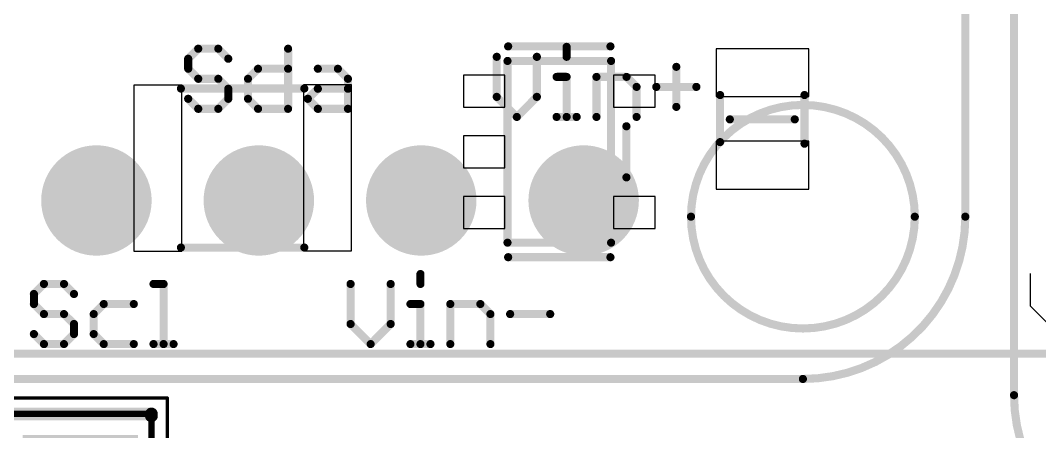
# Model space of a CAD drawing. Header units: millimetres. Extents: x 14 to 185, y 20 to 238.
# Drawn here: x 29.54 to 45.49, y 61.79 to 68.22 of the extents above; entities that cross this region are included whole.
import ezdxf

# ---------------------------------------------------------------- set-up
doc = ezdxf.new("R2010")
doc.units = ezdxf.units.MM
for name, color, linetype in [('BottomLayer', 5, 'Continuous'), ('BottomOverlay', 54, 'Continuous'), ('BottomSolder', 6, 'Continuous'), ('Mechanical13', 56, 'Continuous'), ('Mechanical15', 56, 'Continuous'), ('MultiLayer', 9, 'Continuous'), ('PadHoleLayer', 156, 'Continuous'), ('TopLayer', 1, 'Continuous'), ('TopOverlay', 2, 'Continuous'), ('TopSolder', 216, 'Continuous')]:
    doc.layers.add(name, color=color, linetype=linetype)

# ---------------------------------------------------------------- blocks, each defined once
blk = doc.blocks.new('TO_251_3_8')
at = {"layer": 'BottomLayer', "const_width": 0.8}
for points in [[(-0.4, 0, 1), (0.4, 0, 1)], [(-0.4, -2.29, 1), (0.4, -2.29, 1)]]:
    blk.add_lwpolyline(points, format="xyb", close=True, dxfattribs=at)
at = {"layer": 'BottomLayer'}
blk.add_solid([(-0.8, 1.49), (0.8, 1.49), (-0.8, 3.09), (0.8, 3.09)], dxfattribs=at)
at = {"layer": 'BottomSolder', "const_width": 0.902}
for points in [[(-0.451, 0, 1), (0.451, 0, 1)], [(-0.451, -2.29, 1), (0.451, -2.29, 1)]]:
    blk.add_lwpolyline(points, format="xyb", close=True, dxfattribs=at)
at = {"layer": 'BottomSolder'}
blk.add_solid([(-0.902, 1.388), (0.902, 1.388), (-0.902, 3.192), (0.902, 3.192)], dxfattribs=at)
at = {"layer": 'Mechanical13', "const_width": 0.1}
for points in [[(1.27, 3.4), (-1.23, 3.4)], [(-1.23, -3.4), (-1.23, 3.4)], [(0.77, -3.4), (0.77, 3.4)], [(1.27, -3.4), (1.27, 3.4)], [(1.27, -3.4), (-1.23, -3.4)]]:
    blk.add_lwpolyline(points, dxfattribs=at)
at = {"layer": 'Mechanical13', "const_width": 0.05}
for points in [[(-1.255, 3.4, 1), (-1.205, 3.4, 1)], [(-1.255, 3.4, 1), (-1.205, 3.4, 1)], [(0.745, 3.4, 1), (0.795, 3.4, 1)], [(1.245, 3.4, 1), (1.295, 3.4, 1)], [(1.245, 3.4, 1), (1.295, 3.4, 1)], [(-1.255, -3.4, 1), (-1.205, -3.4, 1)], [(-1.255, -3.4, 1), (-1.205, -3.4, 1)], [(0.745, -3.4, 1), (0.795, -3.4, 1)], [(1.245, -3.4, 1), (1.295, -3.4, 1)], [(1.245, -3.4, 1), (1.295, -3.4, 1)]]:
    blk.add_lwpolyline(points, format="xyb", close=True, dxfattribs=at)
at = {"layer": 'Mechanical15'}
for points, const_width in [([(1.52, 3.65), (-1.48, 3.65)], 0.05), ([(-1.48, -3.65), (-1.48, 3.65)], 0.05), ([(1.52, -3.65), (1.52, 3.65)], 0.05), ([(0, -0.5), (0, 0.5)], 0.1), ([(0.5, 0), (-0.5, 0)], 0.1), ([(1.52, -3.65), (-1.48, -3.65)], 0.05)]:
    blk.add_lwpolyline(points, dxfattribs=dict(at, const_width=const_width))
for points, const_width in [([(-1.492, 3.65, 1), (-1.468, 3.65, 1)], 0.025), ([(-1.492, 3.65, 1), (-1.468, 3.65, 1)], 0.025), ([(1.508, 3.65, 1), (1.532, 3.65, 1)], 0.025), ([(1.508, 3.65, 1), (1.532, 3.65, 1)], 0.025), ([(-0.025, 0.5, 1), (0.025, 0.5, 1)], 0.05), ([(-0.525, 0, 1), (-0.475, 0, 1)], 0.05), ([(0.475, 0, 1), (0.525, 0, 1)], 0.05), ([(-0.025, -0.5, 1), (0.025, -0.5, 1)], 0.05), ([(-1.492, -3.65, 1), (-1.468, -3.65, 1)], 0.025), ([(-1.492, -3.65, 1), (-1.468, -3.65, 1)], 0.025), ([(1.508, -3.65, 1), (1.532, -3.65, 1)], 0.025), ([(1.508, -3.65, 1), (1.532, -3.65, 1)], 0.025)]:
    blk.add_lwpolyline(points, format="xyb", close=True, dxfattribs=dict(at, const_width=const_width))
at = {"layer": 'MultiLayer', "const_width": 0.8}
for points in [[(-0.4, 0, 1), (0.4, 0, 1)], [(-0.4, -2.29, 1), (0.4, -2.29, 1)]]:
    blk.add_lwpolyline(points, format="xyb", close=True, dxfattribs=at)
at = {"layer": 'MultiLayer'}
blk.add_solid([(-0.8, 1.49), (0.8, 1.49), (-0.8, 3.09), (0.8, 3.09)], dxfattribs=at)
at = {"layer": 'PadHoleLayer', "const_width": 0.5}
for points in [[(-0.25, 2.29, 1), (0.25, 2.29, 1)], [(-0.25, 0, 1), (0.25, 0, 1)], [(-0.25, -2.29, 1), (0.25, -2.29, 1)]]:
    blk.add_lwpolyline(points, format="xyb", close=True, dxfattribs=at)
at = {"layer": 'TopLayer', "const_width": 0.8}
for points in [[(-0.4, 0, 1), (0.4, 0, 1)], [(-0.4, -2.29, 1), (0.4, -2.29, 1)]]:
    blk.add_lwpolyline(points, format="xyb", close=True, dxfattribs=at)
at = {"layer": 'TopLayer'}
blk.add_solid([(-0.8, 1.49), (0.8, 1.49), (-0.8, 3.09), (0.8, 3.09)], dxfattribs=at)
at = {"layer": 'TopOverlay'}
for points, const_width in [([(0.125, 4.05, 1), (-0.125, 4.05, 1)], 0.25), ([(-0.188, 4.05, 1), (-0.063, 4.05, 1)], 0.125), ([(0.063, 4.05, 1), (0.188, 4.05, 1)], 0.125), ([(0.72, 3.49, 1), (0.82, 3.49, 1)], 0.1), ([(-1.28, 3.4, 1), (-1.18, 3.4, 1)], 0.1), ([(-1.28, 3.4, 1), (-1.18, 3.4, 1)], 0.1), ([(-1.25, 3.4, 1), (-1.15, 3.4, 1)], 0.1), ([(0.72, 3.4, 1), (0.82, 3.4, 1)], 0.1), ([(1.15, 3.4, 1), (1.25, 3.4, 1)], 0.1), ([(1.22, 3.4, 1), (1.32, 3.4, 1)], 0.1), ([(1.22, 3.4, 1), (1.32, 3.4, 1)], 0.1), ([(-1.28, -3.4, 1), (-1.18, -3.4, 1)], 0.1), ([(-1.28, -3.4, 1), (-1.18, -3.4, 1)], 0.1), ([(-1.25, -3.4, 1), (-1.15, -3.4, 1)], 0.1), ([(0.72, -3.4, 1), (0.82, -3.4, 1)], 0.1), ([(1.15, -3.4, 1), (1.25, -3.4, 1)], 0.1), ([(1.22, -3.4, 1), (1.32, -3.4, 1)], 0.1), ([(1.22, -3.4, 1), (1.32, -3.4, 1)], 0.1), ([(0.72, -3.49, 1), (0.82, -3.49, 1)], 0.1)]:
    blk.add_lwpolyline(points, format="xyb", close=True, dxfattribs=dict(at, const_width=const_width))
at = {"layer": 'TopOverlay', "const_width": 0.2}
for points in [[(0.77, 3.4), (0.77, 3.49)], [(-1.23, -3.4), (-1.23, 3.4)], [(-1.2, 3.4), (-1.23, 3.4)], [(1.27, 3.4), (1.2, 3.4)], [(1.27, -3.4), (1.27, 3.4)], [(-1.2, -3.4), (-1.23, -3.4)], [(0.77, -3.49), (0.77, -3.4)], [(1.27, -3.4), (1.2, -3.4)]]:
    blk.add_lwpolyline(points, dxfattribs=at)
at = {"layer": 'TopSolder', "const_width": 0.902}
for points in [[(-0.451, 0, 1), (0.451, 0, 1)], [(-0.451, -2.29, 1), (0.451, -2.29, 1)]]:
    blk.add_lwpolyline(points, format="xyb", close=True, dxfattribs=at)
at = {"layer": 'TopSolder'}
blk.add_solid([(-0.902, 1.388), (0.902, 1.388), (-0.902, 3.192), (0.902, 3.192)], dxfattribs=at)
blk = doc.blocks.new('ADAFRUIT_904_11')
at = {"layer": 'BottomLayer', "const_width": 0.762}
for points in [[(4.699, 0, 1), (5.461, 0, 1)], [(7.239, 0, 1), (8.001, 0, 1)], [(9.779, 0, 1), (10.541, 0, 1)], [(12.319, 0, 1), (13.081, 0, 1)]]:
    blk.add_lwpolyline(points, format="xyb", close=True, dxfattribs=at)
at = {"layer": 'BottomSolder', "const_width": 0.864}
for points in [[(4.648, 0, 1), (5.512, 0, 1)], [(7.188, 0, 1), (8.052, 0, 1)], [(9.728, 0, 1), (10.592, 0, 1)], [(12.268, 0, 1), (13.132, 0, 1)]]:
    blk.add_lwpolyline(points, format="xyb", close=True, dxfattribs=at)
at = {"layer": 'MultiLayer', "const_width": 0.762}
for points in [[(4.699, 0, 1), (5.461, 0, 1)], [(7.239, 0, 1), (8.001, 0, 1)], [(9.779, 0, 1), (10.541, 0, 1)], [(12.319, 0, 1), (13.081, 0, 1)]]:
    blk.add_lwpolyline(points, format="xyb", close=True, dxfattribs=at)
at = {"layer": 'PadHoleLayer', "const_width": 0.483}
for points in [[(4.839, 0, 1), (5.321, 0, 1)], [(7.379, 0, 1), (7.861, 0, 1)], [(9.919, 0, 1), (10.401, 0, 1)], [(12.459, 0, 1), (12.941, 0, 1)]]:
    blk.add_lwpolyline(points, format="xyb", close=True, dxfattribs=at)
at = {"layer": 'TopLayer', "const_width": 0.762}
for points in [[(4.699, 0, 1), (5.461, 0, 1)], [(7.239, 0, 1), (8.001, 0, 1)], [(9.779, 0, 1), (10.541, 0, 1)], [(12.319, 0, 1), (13.081, 0, 1)]]:
    blk.add_lwpolyline(points, format="xyb", close=True, dxfattribs=at)
at = {"layer": 'TopOverlay', "const_width": 0.127}
for points in [[(18.669, -0.254), (18.669, 16.906)], [(6.515, 2.219), (6.672, 2.376)], [(6.672, 2.376), (6.985, 2.376)], [(6.985, 2.376), (7.142, 2.219)], [(8.078, 1.435), (8.078, 2.376)], [(12.433, 2.249), (12.433, 2.405)], [(6.515, 2.062), (6.515, 2.219)], [(11.341, 1.622), (11.341, 2.249)], [(11.968, 1.622), (11.968, 2.249)], [(6.515, 2.062), (6.672, 1.905)], [(7.451, 1.905), (7.607, 2.062)], [(7.607, 2.062), (8.078, 2.062)], [(8.543, 2.062), (8.856, 2.062)], [(8.856, 2.062), (9.013, 1.905)], [(14.149, 1.465), (14.149, 2.092)], [(6.672, 1.905), (6.985, 1.905)], [(6.985, 1.905), (7.142, 1.749)], [(7.451, 1.592), (7.451, 1.905)], [(9.013, 1.435), (9.013, 1.905)], [(12.277, 1.935), (12.433, 1.935)], [(12.433, 1.308), (12.433, 1.935)], [(12.9, 1.308), (12.9, 1.935)], [(12.9, 1.935), (13.371, 1.935)], [(13.371, 1.935), (13.527, 1.778)], [(7.142, 1.592), (7.142, 1.749)], [(8.386, 1.592), (8.543, 1.749)], [(8.543, 1.749), (9.013, 1.749)], [(13.527, 1.308), (13.527, 1.778)], [(13.836, 1.778), (14.463, 1.778)], [(6.515, 1.592), (6.672, 1.435)], [(6.985, 1.435), (7.142, 1.592)], [(7.451, 1.592), (7.607, 1.435)], [(8.386, 1.592), (8.543, 1.435)], [(11.341, 1.622), (11.655, 1.308)], [(11.655, 1.308), (11.968, 1.622)], [(6.672, 1.435), (6.985, 1.435)], [(7.607, 1.435), (8.078, 1.435)], [(8.543, 1.435), (9.013, 1.435)], [(12.277, 1.308), (12.59, 1.308)], [(10.147, -1.307), (10.147, -1.151)], [(4.102, -1.464), (4.259, -1.307)], [(4.259, -1.307), (4.572, -1.307)], [(4.572, -1.307), (4.729, -1.464)], [(5.973, -1.307), (6.13, -1.307)], [(6.13, -2.248), (6.13, -1.307)], [(9.055, -1.934), (9.055, -1.307)], [(9.682, -1.934), (9.682, -1.307)], [(4.102, -1.621), (4.102, -1.464)], [(4.102, -1.621), (4.259, -1.778)], [(5.038, -1.778), (5.194, -1.621)], [(5.194, -1.621), (5.665, -1.621)], [(9.991, -1.621), (10.147, -1.621)], [(10.147, -2.248), (10.147, -1.621)], [(10.614, -2.248), (10.614, -1.621)], [(10.614, -1.621), (11.085, -1.621)], [(11.085, -1.621), (11.241, -1.778)], [(4.259, -1.778), (4.572, -1.778)], [(4.572, -1.778), (4.729, -1.934)], [(5.038, -2.091), (5.038, -1.778)], [(11.241, -2.248), (11.241, -1.778)], [(11.55, -1.778), (12.177, -1.778)], [(4.729, -2.091), (4.729, -1.934)], [(9.055, -1.934), (9.369, -2.248)], [(9.369, -2.248), (9.682, -1.934)], [(4.102, -2.091), (4.259, -2.248)], [(4.572, -2.248), (4.729, -2.091)], [(5.038, -2.091), (5.194, -2.248)], [(4.259, -2.248), (4.572, -2.248)], [(5.194, -2.248), (5.665, -2.248)], [(5.973, -2.248), (6.287, -2.248)], [(9.991, -2.248), (10.304, -2.248)], [(-4.191, -2.794), (16.129, -2.794)]]:
    blk.add_lwpolyline(points, dxfattribs=at)
at = {"layer": 'TopOverlay'}
for points, const_width in [([(6.64, 2.376, 1), (6.704, 2.376, 1)], 0.0635), ([(6.64, 2.376, 1), (6.704, 2.376, 1)], 0.0635), ([(6.954, 2.376, 1), (7.017, 2.376, 1)], 0.0635), ([(6.954, 2.376, 1), (7.017, 2.376, 1)], 0.0635), ([(8.046, 2.376, 1), (8.109, 2.376, 1)], 0.0635), ([(12.402, 2.405, 1), (12.465, 2.405, 1)], 0.0635), ([(6.483, 2.219, 1), (6.547, 2.219, 1)], 0.0635), ([(6.483, 2.219, 1), (6.547, 2.219, 1)], 0.0635), ([(7.11, 2.219, 1), (7.174, 2.219, 1)], 0.0635), ([(11.309, 2.249, 1), (11.373, 2.249, 1)], 0.0635), ([(11.936, 2.249, 1), (12, 2.249, 1)], 0.0635), ([(12.402, 2.249, 1), (12.465, 2.249, 1)], 0.0635), ([(6.483, 2.062, 1), (6.547, 2.062, 1)], 0.0635), ([(6.483, 2.062, 1), (6.547, 2.062, 1)], 0.0635), ([(7.576, 2.062, 1), (7.639, 2.062, 1)], 0.0635), ([(7.576, 2.062, 1), (7.639, 2.062, 1)], 0.0635), ([(8.046, 2.062, 1), (8.109, 2.062, 1)], 0.0635), ([(8.511, 2.062, 1), (8.575, 2.062, 1)], 0.0635), ([(8.825, 2.062, 1), (8.888, 2.062, 1)], 0.0635), ([(8.825, 2.062, 1), (8.888, 2.062, 1)], 0.0635), ([(14.118, 2.092, 1), (14.181, 2.092, 1)], 0.0635), ([(6.64, 1.905, 1), (6.704, 1.905, 1)], 0.0635), ([(6.64, 1.905, 1), (6.704, 1.905, 1)], 0.0635), ([(6.954, 1.905, 1), (7.017, 1.905, 1)], 0.0635), ([(6.954, 1.905, 1), (7.017, 1.905, 1)], 0.0635), ([(7.419, 1.905, 1), (7.482, 1.905, 1)], 0.0635), ([(7.419, 1.905, 1), (7.482, 1.905, 1)], 0.0635), ([(8.981, 1.905, 1), (9.045, 1.905, 1)], 0.0635), ([(8.981, 1.905, 1), (9.045, 1.905, 1)], 0.0635), ([(12.245, 1.935, 1), (12.308, 1.935, 1)], 0.0635), ([(12.402, 1.935, 1), (12.465, 1.935, 1)], 0.0635), ([(12.402, 1.935, 1), (12.465, 1.935, 1)], 0.0635), ([(12.869, 1.935, 1), (12.932, 1.935, 1)], 0.0635), ([(12.869, 1.935, 1), (12.932, 1.935, 1)], 0.0635), ([(13.339, 1.935, 1), (13.402, 1.935, 1)], 0.0635), ([(13.339, 1.935, 1), (13.402, 1.935, 1)], 0.0635), ([(7.11, 1.749, 1), (7.174, 1.749, 1)], 0.0635), ([(7.11, 1.749, 1), (7.174, 1.749, 1)], 0.0635), ([(8.511, 1.749, 1), (8.575, 1.749, 1)], 0.0635), ([(8.511, 1.749, 1), (8.575, 1.749, 1)], 0.0635), ([(8.981, 1.749, 1), (9.045, 1.749, 1)], 0.0635), ([(13.496, 1.778, 1), (13.559, 1.778, 1)], 0.0635), ([(13.496, 1.778, 1), (13.559, 1.778, 1)], 0.0635), ([(13.804, 1.778, 1), (13.868, 1.778, 1)], 0.0635), ([(14.431, 1.778, 1), (14.495, 1.778, 1)], 0.0635), ([(6.483, 1.592, 1), (6.547, 1.592, 1)], 0.0635), ([(7.11, 1.592, 1), (7.174, 1.592, 1)], 0.0635), ([(7.11, 1.592, 1), (7.174, 1.592, 1)], 0.0635), ([(7.419, 1.592, 1), (7.482, 1.592, 1)], 0.0635), ([(7.419, 1.592, 1), (7.482, 1.592, 1)], 0.0635), ([(8.354, 1.592, 1), (8.418, 1.592, 1)], 0.0635), ([(8.354, 1.592, 1), (8.418, 1.592, 1)], 0.0635), ([(11.309, 1.622, 1), (11.373, 1.622, 1)], 0.0635), ([(11.309, 1.622, 1), (11.373, 1.622, 1)], 0.0635), ([(11.936, 1.622, 1), (12, 1.622, 1)], 0.0635), ([(11.936, 1.622, 1), (12, 1.622, 1)], 0.0635), ([(6.64, 1.435, 1), (6.704, 1.435, 1)], 0.0635), ([(6.64, 1.435, 1), (6.704, 1.435, 1)], 0.0635), ([(6.954, 1.435, 1), (7.017, 1.435, 1)], 0.0635), ([(6.954, 1.435, 1), (7.017, 1.435, 1)], 0.0635), ([(7.576, 1.435, 1), (7.639, 1.435, 1)], 0.0635), ([(7.576, 1.435, 1), (7.639, 1.435, 1)], 0.0635), ([(8.046, 1.435, 1), (8.109, 1.435, 1)], 0.0635), ([(8.046, 1.435, 1), (8.109, 1.435, 1)], 0.0635), ([(8.511, 1.435, 1), (8.575, 1.435, 1)], 0.0635), ([(8.511, 1.435, 1), (8.575, 1.435, 1)], 0.0635), ([(8.981, 1.435, 1), (9.045, 1.435, 1)], 0.0635), ([(8.981, 1.435, 1), (9.045, 1.435, 1)], 0.0635), ([(14.118, 1.465, 1), (14.181, 1.465, 1)], 0.0635), ([(17.879, -0.254, 1), (14.379, -0.254, 1)], 0.127), ([(11.623, 1.308, 1), (11.686, 1.308, 1)], 0.0635), ([(11.623, 1.308, 1), (11.686, 1.308, 1)], 0.0635), ([(12.245, 1.308, 1), (12.308, 1.308, 1)], 0.0635), ([(12.402, 1.308, 1), (12.465, 1.308, 1)], 0.0635), ([(12.558, 1.308, 1), (12.622, 1.308, 1)], 0.0635), ([(12.869, 1.308, 1), (12.932, 1.308, 1)], 0.0635), ([(13.496, 1.308, 1), (13.559, 1.308, 1)], 0.0635), ([(14.347, -0.254, 1), (14.411, -0.254, 1)], 0.0635), ([(17.847, -0.254, 1), (17.911, -0.254, 1)], 0.0635), ([(18.637, -0.254, 1), (18.701, -0.254, 1)], 0.0635), ([(18.637, -0.254, 1), (18.701, -0.254, 1)], 0.0635), ([(10.116, -1.151, 1), (10.179, -1.151, 1)], 0.0635), ([(4.227, -1.307, 1), (4.291, -1.307, 1)], 0.0635), ([(4.227, -1.307, 1), (4.291, -1.307, 1)], 0.0635), ([(4.541, -1.307, 1), (4.604, -1.307, 1)], 0.0635), ([(4.541, -1.307, 1), (4.604, -1.307, 1)], 0.0635), ([(5.941, -1.307, 1), (6.005, -1.307, 1)], 0.0635), ([(6.098, -1.307, 1), (6.162, -1.307, 1)], 0.0635), ([(6.098, -1.307, 1), (6.162, -1.307, 1)], 0.0635), ([(9.023, -1.307, 1), (9.087, -1.307, 1)], 0.0635), ([(9.65, -1.307, 1), (9.714, -1.307, 1)], 0.0635), ([(10.116, -1.307, 1), (10.179, -1.307, 1)], 0.0635), ([(4.07, -1.464, 1), (4.134, -1.464, 1)], 0.0635), ([(4.07, -1.464, 1), (4.134, -1.464, 1)], 0.0635), ([(4.697, -1.464, 1), (4.761, -1.464, 1)], 0.0635), ([(4.07, -1.621, 1), (4.134, -1.621, 1)], 0.0635), ([(4.07, -1.621, 1), (4.134, -1.621, 1)], 0.0635), ([(5.163, -1.621, 1), (5.226, -1.621, 1)], 0.0635), ([(5.163, -1.621, 1), (5.226, -1.621, 1)], 0.0635), ([(5.633, -1.621, 1), (5.696, -1.621, 1)], 0.0635), ([(9.959, -1.621, 1), (10.022, -1.621, 1)], 0.0635), ([(10.116, -1.621, 1), (10.179, -1.621, 1)], 0.0635), ([(10.116, -1.621, 1), (10.179, -1.621, 1)], 0.0635), ([(10.583, -1.621, 1), (10.646, -1.621, 1)], 0.0635), ([(10.583, -1.621, 1), (10.646, -1.621, 1)], 0.0635), ([(11.053, -1.621, 1), (11.116, -1.621, 1)], 0.0635), ([(11.053, -1.621, 1), (11.116, -1.621, 1)], 0.0635), ([(4.227, -1.778, 1), (4.291, -1.778, 1)], 0.0635), ([(4.227, -1.778, 1), (4.291, -1.778, 1)], 0.0635), ([(4.541, -1.778, 1), (4.604, -1.778, 1)], 0.0635), ([(4.541, -1.778, 1), (4.604, -1.778, 1)], 0.0635), ([(5.006, -1.778, 1), (5.069, -1.778, 1)], 0.0635), ([(5.006, -1.778, 1), (5.069, -1.778, 1)], 0.0635), ([(11.21, -1.778, 1), (11.273, -1.778, 1)], 0.0635), ([(11.21, -1.778, 1), (11.273, -1.778, 1)], 0.0635), ([(11.518, -1.778, 1), (11.582, -1.778, 1)], 0.0635), ([(12.145, -1.778, 1), (12.209, -1.778, 1)], 0.0635), ([(4.697, -1.934, 1), (4.761, -1.934, 1)], 0.0635), ([(4.697, -1.934, 1), (4.761, -1.934, 1)], 0.0635), ([(9.023, -1.934, 1), (9.087, -1.934, 1)], 0.0635), ([(9.023, -1.934, 1), (9.087, -1.934, 1)], 0.0635), ([(9.65, -1.934, 1), (9.714, -1.934, 1)], 0.0635), ([(9.65, -1.934, 1), (9.714, -1.934, 1)], 0.0635), ([(4.07, -2.091, 1), (4.134, -2.091, 1)], 0.0635), ([(4.697, -2.091, 1), (4.761, -2.091, 1)], 0.0635), ([(4.697, -2.091, 1), (4.761, -2.091, 1)], 0.0635), ([(5.006, -2.091, 1), (5.069, -2.091, 1)], 0.0635), ([(5.006, -2.091, 1), (5.069, -2.091, 1)], 0.0635), ([(4.227, -2.248, 1), (4.291, -2.248, 1)], 0.0635), ([(4.227, -2.248, 1), (4.291, -2.248, 1)], 0.0635), ([(4.541, -2.248, 1), (4.604, -2.248, 1)], 0.0635), ([(4.541, -2.248, 1), (4.604, -2.248, 1)], 0.0635), ([(5.163, -2.248, 1), (5.226, -2.248, 1)], 0.0635), ([(5.163, -2.248, 1), (5.226, -2.248, 1)], 0.0635), ([(5.633, -2.248, 1), (5.696, -2.248, 1)], 0.0635), ([(5.941, -2.248, 1), (6.005, -2.248, 1)], 0.0635), ([(6.098, -2.248, 1), (6.162, -2.248, 1)], 0.0635), ([(6.255, -2.248, 1), (6.318, -2.248, 1)], 0.0635), ([(9.337, -2.248, 1), (9.4, -2.248, 1)], 0.0635), ([(9.337, -2.248, 1), (9.4, -2.248, 1)], 0.0635), ([(9.959, -2.248, 1), (10.022, -2.248, 1)], 0.0635), ([(10.116, -2.248, 1), (10.179, -2.248, 1)], 0.0635), ([(10.272, -2.248, 1), (10.336, -2.248, 1)], 0.0635), ([(10.583, -2.248, 1), (10.646, -2.248, 1)], 0.0635), ([(11.21, -2.248, 1), (11.273, -2.248, 1)], 0.0635), ([(16.097, -2.794, 1), (16.161, -2.794, 1)], 0.0635), ([(16.097, -2.794, 1), (16.161, -2.794, 1)], 0.0635)]:
    blk.add_lwpolyline(points, format="xyb", close=True, dxfattribs=dict(at, const_width=const_width))
at = {"layer": 'TopOverlay', "const_width": 0.127}
blk.add_lwpolyline([(18.669, -0.254, -0.414214), (16.129, -2.794)], format="xyb", dxfattribs=at)
at = {"layer": 'TopSolder', "const_width": 0.864}
for points in [[(4.648, 0, 1), (5.512, 0, 1)], [(7.188, 0, 1), (8.052, 0, 1)], [(9.728, 0, 1), (10.592, 0, 1)], [(12.268, 0, 1), (13.132, 0, 1)]]:
    blk.add_lwpolyline(points, format="xyb", close=True, dxfattribs=at)
blk = doc.blocks.new('ADAFRUIT_2809_17')
at = {"layer": 'TopOverlay'}
for p, q in [((-8.636, -10.795), (-8.636, -11.303)), ((-8.636, -11.303), (-8.382, -11.557))]:
    blk.add_line(p, q, dxfattribs=at)
at = {"layer": 'TopOverlay', "const_width": 0.127}
blk.add_lwpolyline([(-8.89, -12.7), (-8.89, 2.54)], dxfattribs=at)
at = {"layer": 'TopOverlay', "const_width": 0.0635}
blk.add_lwpolyline([(-8.922, -12.7, 1), (-8.858, -12.7, 1)], format="xyb", close=True, dxfattribs=at)
blk.add_lwpolyline([(-8.922, -12.7, 1), (-8.858, -12.7, 1)], format="xyb", close=True, dxfattribs=at)
at = {"layer": 'TopOverlay', "const_width": 0.127}
blk.add_lwpolyline([(-6.35, -15.24, -0.414214), (-8.89, -12.7)], format="xyb", dxfattribs=at)
blk = doc.blocks.new('ADAFRUIT_2687_B_18')
at = {"layer": 'BottomOverlay'}
for p, q in [((8.661, -25.055), (7.911, -25.055)), ((7.911, -25.055), (7.911, -26.505)), ((8.661, -26.505), (8.661, -25.055)), ((10.109, -25.055), (9.359, -25.055)), ((9.359, -25.055), (9.359, -26.505)), ((10.109, -26.505), (10.109, -25.055)), ((7.911, -26.505), (8.661, -26.505)), ((9.359, -26.505), (10.109, -26.505)), ((8.825, -27.456), (8.325, -27.456)), ((8.325, -27.456), (8.325, -28.106)), ((8.825, -28.106), (8.825, -27.456)), ((10.725, -27.456), (10.225, -27.456)), ((10.225, -27.456), (10.225, -28.106)), ((10.725, -28.106), (10.725, -27.456)), ((8.325, -28.106), (8.825, -28.106)), ((10.225, -28.106), (10.725, -28.106)), ((8.825, -29.806), (8.325, -29.806)), ((8.325, -29.806), (8.325, -30.456)), ((8.825, -30.456), (8.825, -29.806)), ((9.775, -29.806), (9.275, -29.806)), ((9.275, -29.806), (9.275, -30.456)), ((9.775, -30.456), (9.775, -29.806)), ((10.725, -29.806), (10.225, -29.806)), ((10.225, -29.806), (10.225, -30.456)), ((10.725, -30.456), (10.725, -29.806)), ((8.325, -30.456), (8.825, -30.456)), ((9.275, -30.456), (9.775, -30.456)), ((10.225, -30.456), (10.725, -30.456)), ((11.074, -32.207), (8.475, -32.207)), ((8.475, -32.207), (8.475, -32.957)), ((11.074, -32.957), (11.074, -32.207)), ((8.475, -32.957), (11.074, -32.957)), ((11.083, -34.861), (8.484, -34.861)), ((8.484, -34.861), (8.484, -35.611)), ((11.083, -35.611), (11.083, -34.861)), ((8.484, -35.611), (11.083, -35.611))]:
    blk.add_line(p, q, dxfattribs=at)
at = {"layer": 'BottomOverlay', "const_width": 0.127}
for points in [[(12.686, -41.924), (12.686, -11.924)], [(9.398, -25.121), (8.636, -25.121)], [(9.017, -26.289), (9.017, -25.273)], [(9.373, -26.441), (8.636, -26.441)], [(9.925, -27.906), (9.125, -27.906)], [(7.875, -29.756), (7.875, -28.156)], [(10.947, -28.146), (8.103, -28.146)], [(8.103, -29.766), (8.103, -28.146)], [(10.947, -29.766), (10.947, -28.146)], [(11.175, -29.756), (11.175, -28.156)], [(10.947, -29.766), (8.103, -29.766)], [(8.534, -34.874), (8.534, -32.944)], [(11.024, -34.874), (11.024, -32.944)]]:
    blk.add_lwpolyline(points, dxfattribs=at)
at = {"layer": 'BottomOverlay', "const_width": 0.0635}
for points in [[(8.604, -25.121, 1), (8.668, -25.121, 1)], [(9.366, -25.121, 1), (9.43, -25.121, 1)], [(8.985, -25.273, 1), (9.049, -25.273, 1)], [(8.985, -26.289, 1), (9.049, -26.289, 1)], [(8.604, -26.441, 1), (8.668, -26.441, 1)], [(9.341, -26.441, 1), (9.405, -26.441, 1)], [(9.093, -27.906, 1), (9.157, -27.906, 1)], [(9.893, -27.906, 1), (9.957, -27.906, 1)], [(7.843, -28.156, 1), (7.907, -28.156, 1)], [(8.071, -28.146, 1), (8.134, -28.146, 1)], [(8.071, -28.146, 1), (8.134, -28.146, 1)], [(10.916, -28.146, 1), (10.979, -28.146, 1)], [(10.916, -28.146, 1), (10.979, -28.146, 1)], [(11.143, -28.156, 1), (11.207, -28.156, 1)], [(7.843, -29.756, 1), (7.907, -29.756, 1)], [(8.071, -29.766, 1), (8.134, -29.766, 1)], [(8.071, -29.766, 1), (8.134, -29.766, 1)], [(10.916, -29.766, 1), (10.979, -29.766, 1)], [(10.916, -29.766, 1), (10.979, -29.766, 1)], [(11.143, -29.756, 1), (11.207, -29.756, 1)], [(8.503, -32.944, 1), (8.566, -32.944, 1)], [(10.992, -32.944, 1), (11.055, -32.944, 1)], [(8.503, -34.874, 1), (8.566, -34.874, 1)], [(10.992, -34.874, 1), (11.055, -34.874, 1)]]:
    blk.add_lwpolyline(points, format="xyb", close=True, dxfattribs=at)

msp = doc.modelspace()

# ---------------------------------------------------------------- block references
for name, p, rotation in [('ADAFRUIT_904_11', (25.654, 65.405), 360), ('ADAFRUIT_2809_17', (53.975, 75.057), 360), ('ADAFRUIT_2687_B_18', (66.929, 75.692), 270), ('TO_251_3_8', (28.194, 60.833), 270)]:
    msp.add_blockref(name, p, dxfattribs=dict(rotation=rotation))

doc.saveas('drawing.dxf')
